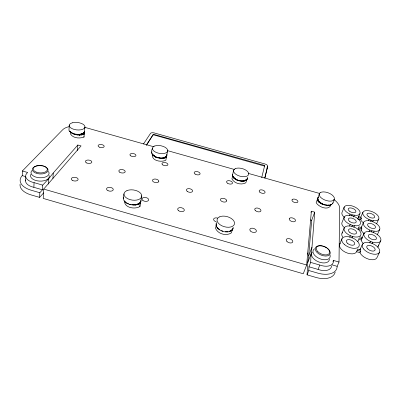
<?xml version="1.0" encoding="UTF-8"?>
<svg xmlns="http://www.w3.org/2000/svg" width="401" height="401" viewBox="0 0 401 401"><rect width="100%" height="100%" fill="white"/><g stroke="black" fill="none" stroke-linecap="round" stroke-linejoin="round"><path stroke-width="0.6" d="M310.945 212.38L311.371 211.212L314.725 212.164L311.978 247.222L311.061 253.998L310.67 262.409L308.96 266.785L308.775 270.515L317.823 273.131A19.619 11.403 22.9 0 0 337.176 266.339L339.015 262.033L339.617 207.959A17.088 8.657 20.3 0 0 333.832 199.437M311.371 211.212L306.66 265.011L303.266 273.758L43.213 198.425L43.699 189.077L81.042 145.919L77.839 145.012L53.258 172.991L48.807 178.575L42.727 185.137L42.491 189.813L39.824 192.726L31.253 190.244A19.514 10.571 2.5 0 1 22.25 175.623L22.376 170.976L62.686 129.749A16.892 8.155 6.1 0 1 69.288 126.606M244.465 180.786L242.7 181.222L245.898 180.32L246.921 179.593L247.462 178.666L247.492 177.603L245.798 182.816C241.342 185.377 234.299 183.493 231.908 178.891L232.64 176.129C235.021 180.716 242.134 182.62 246.575 180.059M25.509 180.901L25.649 176.229M42.491 189.813L33.879 187.322L34.065 182.635A12.401 6.642 2.6 0 1 27.669 172.5L22.376 170.976M20.075 184.179A19.413 10.637 2.3 0 0 31.077 194.906L39.604 197.377L39.824 192.726M335.171 272.124A19.519 11.469 23 0 1 316.063 277.462L307.066 274.855L307.717 262.62L308.68 255.768L311.682 220.319L314.725 212.164M48.491 184.094L48.807 178.575M233.242 227.252C231.978 236.329 212.725 230.881 216.73 222.51M52.922 178.45L53.258 172.991M232.43 175.508L233.878 178.064L232.43 175.508L233.618 170.235M69.293 125.002L68.937 130.36C72.08 134.901 79.218 136.094 84.24 134.24L84.506 131.368M70.606 132.145L70.501 133.999C73.067 138.365 79.649 138.681 83.974 137.092L84.907 127.027M334.138 199.623C333.401 208.731 321.592 205.437 317.662 200.851L317.808 199.162M77.358 150.54L77.839 145.012M141.728 195.738L140.445 203.462C137.187 205.502 132.992 205.111 129.398 204.35C124.28 203.272 121.799 198.761 123.989 193.813M317.171 199.989L317.662 200.851L317.838 199.653M318.008 198.455L318.183 197.257L317.617 198.46L317.662 200.851M124.495 200.791C124.069 207.913 135.012 209.623 139.939 206.51L140.851 201.001M146.5 145.207L153.423 134.275L264.409 165.372L264.665 165.598L261.733 177.583M264.665 165.598L264.51 166.109L153.583 134.851L153.673 134.325M166.886 154.596L166.36 157.418C160.816 160.245 148.21 156.701 152.375 148.41M152.545 154.109C150.836 160.806 161.327 162.631 165.839 160.225L167.678 150.33M363.326 243.668A9.088 4.732 24 0 1 361.416 240.024L362.238 237.452L360.043 236.826M340.254 243.397A9.268 5.038 23.5 0 0 345.221 252.154A9.268 5.038 23.5 0 0 356.624 251.713L357.396 249.472M361.261 230.234L358.043 229.317L358.85 226.826L361.496 227.578L361.837 228.911L361.261 230.234A8.812 4.481 23.4 0 0 364.359 233.698M264.815 177.803L267.662 166.285A3.078 1.504 16.3 0 0 265.056 163.999L154.235 132.947A3.058 1.464 10.1 0 0 150.49 133.433L143.458 144.019M264.896 178.074L267.662 166.285M216.294 225.262L215.512 228.254C217.743 234.014 226.445 236.405 231.417 232.831L232.259 229.848L231.387 230.555M332.529 203.753L332.82 202.746M264.254 165.884L264.409 165.372M151.648 152.711L151.964 151.728M81.553 133.924L79.488 135.117L82.997 133.332L81.458 135.017L84.004 132.556L83.213 134.661L84.511 131.643L82.997 133.332L79.779 134.28L79.488 135.117C77.152 133.829 74.3 134.445 71.924 133.142M123.313 198.5L123.769 197.217M319.712 193.132L316.163 202.695C318.81 207.227 329.005 211.197 331.121 204.525M307.266 254.179L307.707 253.026M308.68 255.768L311.978 247.222M307.717 262.62L311.061 253.998M307.066 274.855L308.775 270.515M308.96 266.785L318.043 269.407L319.808 265.046A12.471 7.173 22.8 0 0 333.386 260.419L339.015 262.033M344.243 206.961L342.113 212.209A8.476 4.271 21.9 0 0 344.188 217.172M344.258 216.991L342.073 222.319A8.727 4.501 22.4 0 0 344.203 227.547M342.023 233.202L344.274 227.793M349.366 215.698L350.023 214.109A8.531 4.231 21.7 0 1 344.028 207.517A8.531 4.231 21.7 0 1 351.938 205.873L354.008 206.605A8.531 4.231 21.7 0 1 360.038 212.024A8.531 4.231 21.7 0 1 356.213 215.402L352.143 214.866L350.023 214.109M339.727 244.114L342.028 238.615M351.667 215.999L352.143 214.866M332.935 261.497L333.386 260.419M349.522 226.114L350.203 224.505A8.782 4.461 22.2 0 1 344.038 217.583A8.782 4.461 22.2 0 1 352.163 215.788L354.289 216.55A8.782 4.461 22.2 0 1 360.489 222.229A8.782 4.461 22.2 0 1 356.564 225.828L352.379 225.287L350.203 224.505M353.537 216.981L354.253 215.277M351.893 226.44L352.379 225.287M353.812 227.437L354.549 225.708M349.737 237.237L350.394 235.703A9.053 4.717 22.8 0 1 344.048 228.42A9.053 4.717 22.8 0 1 352.404 226.46L354.594 227.247A9.053 4.717 22.8 0 1 361.01 234.545A9.053 4.717 22.8 0 1 352.634 236.515L350.394 235.703M359.897 213.693L357.657 218.941L360.79 219.828A8.561 4.251 22.8 0 0 362.98 222.495M360.679 217.457L362.925 212.234M351.973 238.049L352.634 236.515M360.79 219.828L361.351 218.52L361.02 217.257L358.444 216.53L358.213 217.633L361.351 218.52M363.456 222.43L361.146 227.733A8.812 4.481 23.4 0 1 361.913 226.811M368.549 220.53L369.015 219.477A8.611 4.21 22.7 0 1 362.745 212.796A8.611 4.21 22.7 0 1 370.484 211.096L372.569 211.833A8.611 4.21 22.7 0 1 378.81 217.322A8.611 4.21 22.7 0 1 375.201 220.771L371.146 220.239L369.015 219.477M361.842 238.344L364.028 233.407M370.644 221.367L371.146 220.239M362.359 244.42L359.923 249.888A9.373 5.007 24.6 0 1 360.74 248.841M372.755 221.778L373.256 220.65M369.005 231.643L369.722 230.044A8.872 4.441 23.2 0 1 363.271 223.031A8.872 4.441 23.2 0 1 371.216 221.177L373.356 221.938A8.872 4.441 23.2 0 1 379.782 227.693A8.872 4.441 23.2 0 1 376.083 231.362L371.917 230.831L369.722 230.044M379.602 252.084L377.025 257.547A9.373 5.007 24.6 0 1 368.775 259.221A9.373 5.007 24.6 0 1 360.033 252.685L360.644 251.322L360.288 249.833L357.481 249.031M371.466 231.833L371.917 230.831M376.629 223.718L378.76 219.021M373.406 232.755L374.088 231.252M369.792 242.951L370.489 241.427A9.148 4.692 23.8 0 1 365.592 231.973A9.148 4.692 23.8 0 1 380.003 237.197A9.148 4.692 23.8 0 1 372.745 242.244L372.048 243.768M377.296 234.785L379.732 229.487M378.268 246.139L380.78 240.76M227.708 231.517L227.547 231.848L225.999 231.537M225.297 231.763L225.487 231.432M146.25 145.187L153.302 134.375M245.848 180.575L247.462 178.666M39.604 197.377L43.734 192.801M231.743 230.174L233.161 228.65L232.179 229.382M153.212 134.901L153.583 134.851M246.164 179.683L244.43 181.041L246.921 179.593L242.7 181.222L245.898 180.32M164.686 157.392L162.049 158.44L165.914 156.736L163.899 158.3L166.691 155.884L165.483 157.889L166.956 154.891L166.691 155.884L165.914 156.736L162.049 158.44L161.207 157.944L156.255 157.217L153.773 155.844M138.15 204.089L135.327 204.936C137.638 204.395 140.606 203.492 141.012 200.771L139.383 204.099L140.616 202.059L137.498 204.69L139.643 203.192L135.327 204.936L131.698 204.821M230.274 230.951L232.49 229.883L231.427 230.244M329.01 205.081L326.073 205.197L326.995 205.197L322.138 204.084L318.489 200.811L317.617 198.46L318.805 202.049L317.798 199.598M330.098 204.871L331.732 204.55M228.896 231.302L231.272 230.871M328.99 205.147L327.928 205.292L330.484 205.076M136.235 204.685L133.022 204.821M163.077 157.804L160.064 158.295L159.202 157.799M79.779 134.28L77.784 134.38L77.443 134.952L75.714 134.215M324.098 204.781L324.995 204.781L322.138 204.084L319.642 202.019L320.329 203.147L318.489 200.811L318.805 202.049M129.398 204.35L130.746 204.355M127.282 203.553L128.661 203.568M240.775 180.841L242.72 180.966L240.78 181.097L240.775 180.841C237.693 180.535 234.72 179.207 232.871 176.64L235.227 179.112L233.803 177.778L236.906 180.004L235.166 178.836M85.067 127.423L153.789 146.771M167.653 150.676L234.57 169.518M248.435 173.422L319.567 193.447M358.614 227.994L361.837 228.911M310.575 220.004L311.682 220.319M362.013 238.685L359.286 237.908L358.695 239.252L361.416 240.024M357.231 250.344L360.644 251.322M356.624 251.713L360.033 252.685M22.25 175.623L25.764 176.635M332.143 264.886L337.176 266.339M34.065 182.635L42.727 185.137M310.67 262.409L319.808 265.046M43.699 189.077L306.66 265.011M125.518 202.485L127.087 203.026M236.861 179.738L238.801 180.681M370.489 241.427L372.745 242.244M218.871 229.352L219.959 229.753M75.463 134.535L70.471 132.315M125.292 201.743L124.215 201.227L125.202 201.748M321.186 203.132L323.016 204.074M158.089 157.879L155.352 156.711L156.255 157.217L152.586 154.841L154.691 156.36L151.859 153.773L154.691 156.36M72.731 133.348L73.689 133.894L72.1 132.947M218.244 228.535L217.342 228.019L218.931 228.936M221.532 230.44L222.991 231.292M71.042 132.315L69.448 131.368L71.784 132.786M216.319 226.57L217.728 227.813M215.863 225.106L216.455 225.984M216.009 223.718L216.254 224.755M232.505 174.45L232.956 176.936M139.799 205.523L139.939 206.51M83.964 136.375L83.974 137.092M266.951 167.708A3.068 1.509 16.3 0 1 267.046 168.335M48.411 171.427A9.053 4.812 2.8 0 1 39.749 177.763A9.053 4.812 2.8 0 1 31.915 170.56M44.09 166.33A7.9 4.165 2.9 0 1 44.852 173.352A7.9 4.165 2.9 0 1 32.471 170.375A7.9 4.165 2.9 0 1 41.92 165.808M42.481 165.909A7.9 4.165 2.9 0 1 43.574 166.169M49.168 175.553A9.413 5.043 2.7 0 1 39.243 181.092A9.413 5.043 2.7 0 1 30.922 174.26M216.284 221.833A3.378 1.98 14.7 0 1 213.673 219.026A3.378 1.98 14.7 0 1 217.548 218.079M358.679 239.688A8.992 4.757 23 0 1 357.647 241.492M342.86 237.272A8.992 4.757 23 0 1 342.529 232.53M378.444 244.876A9.088 4.732 24 0 1 377.521 247.156M33.879 187.322A12.336 6.682 2.4 0 1 25.604 179.894M327.151 248.224A7.945 4.496 22.5 0 1 327.437 255.858A7.945 4.496 22.5 0 1 315.787 250.856A7.945 4.496 22.5 0 1 321.873 245.958M322.429 246.079A7.945 4.496 22.5 0 1 326.685 247.908M330.038 254.986A9.103 5.193 22.6 0 1 319.697 258.685A9.103 5.193 22.6 0 1 314.66 248.725M329.391 259.262A9.464 5.439 22.7 0 1 318.439 261.828A9.464 5.439 22.7 0 1 312.219 252.239M331.627 265.883A12.401 7.213 23 0 1 318.043 269.407M226.67 200.585L226.635 201.051A3.198 1.774 14.7 0 1 222.991 201.873A3.198 1.774 14.7 0 1 220.48 199.302L220.735 198.896A3.198 1.774 14.7 0 1 224.124 198.5A3.198 1.774 14.7 0 1 226.67 200.585M158.806 181.257L158.686 181.698A3.193 1.744 10 0 1 154.761 182.425A3.193 1.744 10 0 1 152.611 179.969L152.946 179.593A3.193 1.744 10 0 1 156.525 179.257A3.193 1.744 10 0 1 158.806 181.257M289.427 218.46L289.251 218.891A3.253 1.779 19.4 0 0 292.123 221.578A3.253 1.779 19.4 0 0 295.487 220.665L295.442 220.169A3.253 1.779 19.4 0 0 292.615 217.994A3.253 1.779 19.4 0 0 289.427 218.46M292.139 199.658L291.978 200.044A3.088 1.609 18.8 0 0 294.72 202.505A3.088 1.609 18.8 0 0 297.903 201.718L297.853 201.272A3.088 1.609 18.8 0 0 295.156 199.272A3.088 1.609 18.8 0 0 292.139 199.658M320.304 192.585L319.482 193.342A8.01 3.965 20.1 0 0 326.589 200.625A8.01 3.965 20.1 0 0 334.193 197.487L333.462 196.284A8.01 3.965 20.1 0 0 320.304 192.585M219.172 217.001L217.923 217.944A8.972 5.243 15.4 0 0 224.249 226.695A8.972 5.243 15.4 0 0 234.525 222.705L234.014 221.257A8.972 5.243 15.4 0 0 219.172 217.001M235.247 168.641L234.199 169.332A7.809 3.97 15.2 0 0 239.943 176.184A7.809 3.97 15.2 0 0 248.675 173.407L248.189 172.285A7.809 3.97 15.2 0 0 235.247 168.641M126.997 190.59L125.473 191.442A8.972 5.103 8.4 0 0 130.125 199.648A8.972 5.103 8.4 0 0 141.784 196.119L141.578 194.766A8.972 5.103 8.4 0 0 126.997 190.59M154.756 145.984L153.498 146.611A7.784 3.89 10.4 0 0 157.969 153.062A7.784 3.89 10.4 0 0 167.753 150.626L167.498 149.573A7.784 3.89 10.4 0 0 154.756 145.984M72.355 122.791L70.892 123.353A7.915 3.734 6.2 0 0 74.075 129.403A7.915 3.734 6.2 0 0 84.917 127.297L84.892 126.32A7.915 3.734 6.2 0 0 72.355 122.791M36.326 172.159A7.118 3.744 3 0 0 47.333 169.658A7.118 3.744 3 0 0 37.047 165.703A7.118 3.744 3 0 0 36.326 172.159M86.706 162.971A3.238 1.689 6 0 0 91.819 162.184A3.238 1.689 6 0 0 87.318 160.099A3.238 1.689 6 0 0 86.706 162.971M107.979 190.67A3.393 1.905 6.8 0 0 113.267 189.678A3.393 1.905 6.8 0 0 108.45 187.402A3.393 1.905 6.8 0 0 107.979 190.67M250.47 231.046A3.398 1.985 17.5 0 0 256.134 231.733A3.398 1.985 17.5 0 0 252.665 228.219A3.398 1.985 17.5 0 0 250.47 231.046M255.382 210.565A3.223 1.779 17.1 0 0 260.74 211.247A3.223 1.779 17.1 0 0 257.427 208.044A3.223 1.779 17.1 0 0 255.382 210.565M72.636 180.52A3.429 1.87 4.7 0 0 78.105 179.593A3.429 1.87 4.7 0 0 73.398 177.347A3.429 1.87 4.7 0 0 72.636 180.52M287.006 241.537A3.439 1.98 20.2 0 0 292.625 242.204A3.439 1.98 20.2 0 0 288.91 238.61A3.439 1.98 20.2 0 0 287.006 241.537M259.803 192.134A3.058 1.609 16.8 0 0 264.886 192.811A3.058 1.609 16.8 0 0 261.713 189.874A3.058 1.609 16.8 0 0 259.803 192.134M130.711 155.854A3.048 1.559 8.8 0 0 135.819 155.859A3.048 1.559 8.8 0 0 132.305 153.448A3.048 1.559 8.8 0 0 130.711 155.854M99.383 147.152A3.068 1.534 7.1 0 0 104.185 146.48A3.068 1.534 7.1 0 0 99.879 144.535A3.068 1.534 7.1 0 0 99.383 147.152M344.444 244.535A9.328 4.992 23.3 0 0 359.06 246.219A9.328 4.992 23.3 0 0 348.043 236.67A9.328 4.992 23.3 0 0 344.444 244.535M349.351 211.091A4.095 2.03 21.7 0 0 355.802 211.934A4.095 2.03 21.7 0 0 350.97 207.954A4.095 2.03 21.7 0 0 349.351 211.091M347.572 243.392A4.476 2.396 23.3 0 0 354.604 244.229A4.476 2.396 23.3 0 0 349.351 239.638A4.476 2.396 23.3 0 0 347.572 243.392M349.677 232.334A4.346 2.261 22.8 0 0 356.499 233.176A4.346 2.261 22.8 0 0 351.381 228.801A4.346 2.261 22.8 0 0 349.677 232.334M349.507 221.322A4.216 2.14 22.2 0 0 356.138 222.164A4.216 2.14 22.2 0 0 351.171 217.999A4.216 2.14 22.2 0 0 349.507 221.322M363.547 248.901A9.434 4.967 24.4 0 0 378.83 253.156A9.434 4.967 24.4 0 0 370.494 242.871A9.434 4.967 24.4 0 0 363.547 248.901M368.193 216.415A4.135 2.02 22.7 0 0 374.619 217.242A4.135 2.02 22.7 0 0 369.632 213.222A4.135 2.02 22.7 0 0 368.193 216.415M367.376 248.52A4.526 2.381 24.4 0 0 374.714 250.59A4.526 2.381 24.4 0 0 370.75 245.648A4.526 2.381 24.4 0 0 367.376 248.52M368.91 237.312A4.391 2.251 23.8 0 0 376.038 239.312A4.391 2.251 23.8 0 0 372.173 234.625A4.391 2.251 23.8 0 0 368.91 237.312M368.875 226.811A4.256 2.13 23.2 0 0 375.476 227.643A4.256 2.13 23.2 0 0 370.344 223.422A4.256 2.13 23.2 0 0 368.875 226.811M187.342 191.467A3.193 1.764 12.3 0 0 192.545 191.342A3.193 1.764 12.3 0 0 188.575 188.63A3.193 1.764 12.3 0 0 187.342 191.467M195.127 174.089A3.033 1.594 12.7 0 0 200.044 174.034A3.033 1.594 12.7 0 0 196.234 171.528A3.033 1.594 12.7 0 0 195.127 174.089M178.701 210.771A3.368 1.96 11.9 0 0 184.224 210.565A3.368 1.96 11.9 0 0 180.069 207.613A3.368 1.96 11.9 0 0 178.701 210.771M317.587 251.437A7.158 4.04 22.5 0 0 329.251 253.612A7.158 4.04 22.5 0 0 322.123 245.843A7.158 4.04 22.5 0 0 317.587 251.437M119.623 172.169A3.213 1.719 7.9 0 0 125.042 172.119A3.213 1.719 7.9 0 0 121.393 169.508A3.213 1.719 7.9 0 0 119.623 172.169M162.816 164.946A3.033 1.579 10.7 0 0 167.834 164.916A3.033 1.579 10.7 0 0 164.174 162.46A3.033 1.579 10.7 0 0 162.816 164.946M227.638 183.292A3.043 1.604 14.7 0 0 232.46 183.202A3.043 1.604 14.7 0 0 228.5 180.65A3.043 1.604 14.7 0 0 227.638 183.292M142.886 200.49A3.373 1.94 9.2 0 0 148.53 200.325A3.373 1.94 9.2 0 0 144.555 197.427A3.373 1.94 9.2 0 0 142.886 200.49"/></g></svg>
